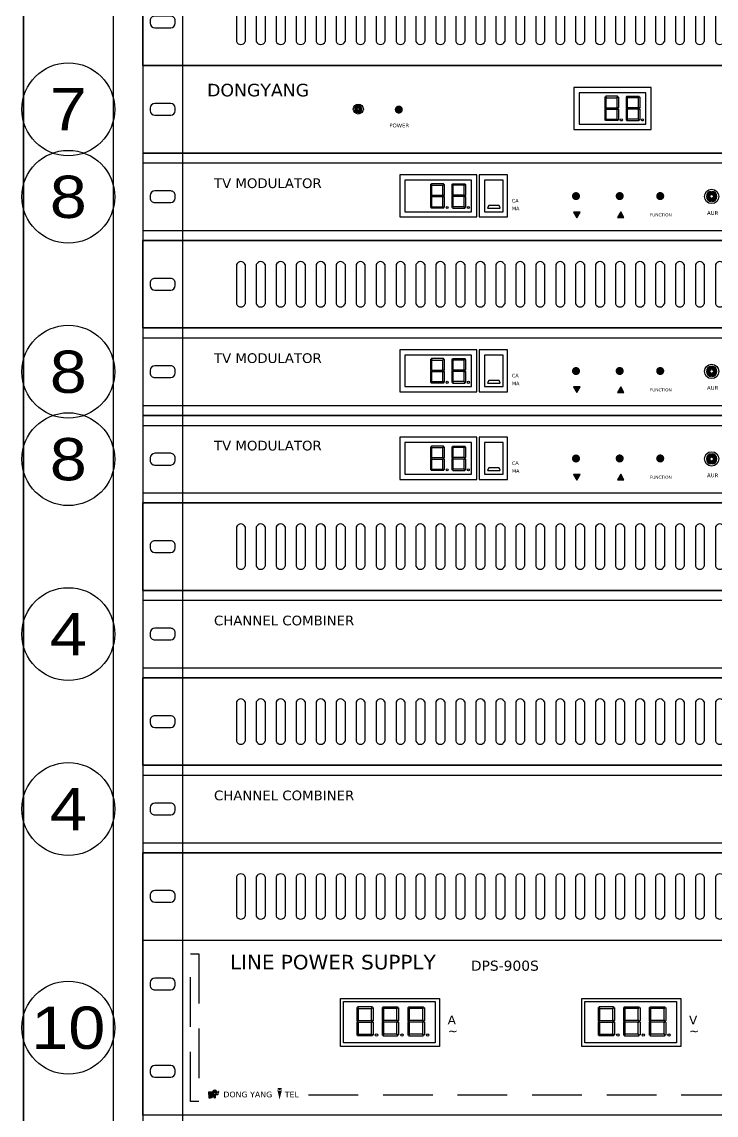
# Model space of a CAD drawing. Header units: millimetres. Extents: x 210163 to 420413, y -109 to 148391.
# Drawn here: x 278747 to 295509, y 45927 to 72327 of the extents above; entities that cross this region are included whole.
import ezdxf
from ezdxf.enums import TextEntityAlignment as Align

# ---------------------------------------------------------------- set-up
doc = ezdxf.new("R2010")
doc.units = ezdxf.units.MM
doc.header["$LTSCALE"] = 50
doc.header["$MEASUREMENT"] = 0
doc.linetypes.add('DASHED', pattern=[0.75, 0.5, -0.25])
doc.layers.get('0').update_dxf_attribs({"linetype": 'CONTINUOUS'})
for name, color, linetype in [('ARCHI', 7, 'CONTINUOUS'), ('LINE2', 7, 'DASHED'), ('TEXT', 7, 'CONTINUOUS')]:
    doc.layers.add(name, color=color, linetype=linetype)
doc.styles.add('GND', font='verdana_0.ttf')
doc.styles.add('UL', font='', dxfattribs={"height": 300})
doc.styles.get('UL').set_extended_font_data('HY울릉도L')

# ---------------------------------------------------------------- blocks, each defined once
blk = doc.blocks.new('Rack-2000')
at = {"lineweight": -3}
for p, q in [((1272.00821924219, 64.78612457246435), (1272.00821924219, 1964.217737282532)), ((1317.008219242191, 1908.786124572464), (1317.008219242191, 104.7861245724643)), ((1332.00821924219, 1908.786124572464), (1332.008219242191, 104.7861245724643)), ((1352.008219242191, 1908.786124572464), (1352.008219242191, 104.7861245724643))]:
    blk.add_line(p, q, dxfattribs=at)
blk = doc.blocks.new('Rack2-2000')
at = {"lineweight": -3}
blk.add_line((1272.00821924219, 1964.217737282532), (1272.00821924219, 64.78612457246446), dxfattribs=at)
blk = doc.blocks.new('CHANNEL COMBINER')
at = {"lineweight": -3}
for p, q in [((2126120.613170241, 1968795.700386137), (2126600.613170241, 1968795.700386137)), ((2126120.613170241, 1968761.700386138), (2126600.613170241, 1968761.700386138))]:
    blk.add_line(p, q, dxfattribs=at)
at = {"color": 4, "lineweight": -3}
blk.add_lwpolyline([(2126600.613170241, 1968800.700386137), (2126120.613170241, 1968800.700386137), (2126120.613170241, 1968756.700386137), (2126600.613170241, 1968756.700386137)], close=True, dxfattribs=at)
at = {"lineweight": -3}
blk.add_lwpolyline([(2126124.319470989, 1968779.33687529), (2126124.319470989, 1968778.063896985, 0.4142135623730952), (2126126.62437829, 1968775.758989684), (2126134.601962193, 1968775.758989684, 0.4142135623730951), (2126136.906869494, 1968778.063896985), (2126136.906869494, 1968779.33687529, 0.414213562373096), (2126134.601962193, 1968781.641782591), (2126126.62437829, 1968781.641782591, 0.4142135623730951)], format="xyb", close=True, dxfattribs=at)
at = {"color": 4, "lineweight": -3, "style": 'GND'}
blk.add_text('CHANNEL COMBINER', height=4.8775583980605, dxfattribs=at).set_placement((2126156.396987054, 1968783.09733333))
blk = doc.blocks.new('Blank(1)')
at = {"lineweight": -3}
for p, q in [((10150.16522672041, 3783.986509700993), (10150.16522672041, 3827.986509700993)), ((10630.16522672041, 3827.986509700993), (10150.16522672041, 3827.986509700993)), ((10197.18618733999, 3815.866262257625), (10197.18618733999, 3796.106757144364)), ((10150.16522672041, 3783.986509700993), (10630.16522672041, 3783.986509700993))]:
    blk.add_line(p, q, dxfattribs=at)
at = {"color": 0, "lineweight": -3}
for p, q in [((10201.65081270763, 3815.866262257002), (10201.65081270763, 3796.106757144988)), ((10207.22548874485, 3815.866262257002), (10207.22548874485, 3796.106757144988)), ((10207.22548874485, 3815.866262257002), (10207.22548874485, 3796.106757144988)), ((10211.69011411274, 3815.866262257002), (10211.69011411274, 3796.106757144988)), ((10211.69011411274, 3815.866262257002), (10211.69011411274, 3796.106757144988)), ((10217.26479014996, 3815.866262257002), (10217.26479014996, 3796.106757144988)), ((10217.26479014996, 3815.866262257002), (10217.26479014996, 3796.106757144988)), ((10221.72941551785, 3815.866262257002), (10221.72941551785, 3796.106757144988)), ((10221.72941551785, 3815.866262257002), (10221.72941551785, 3796.106757144988)), ((10227.30409155507, 3815.866262257002), (10227.30409155507, 3796.106757144988)), ((10227.30409155507, 3815.866262257002), (10227.30409155507, 3796.106757144988)), ((10231.76871692295, 3815.866262257002), (10231.76871692295, 3796.106757144988)), ((10231.76871692295, 3815.866262257002), (10231.76871692295, 3796.106757144988)), ((10237.34339296005, 3815.866262257002), (10237.34339296005, 3796.106757144988)), ((10237.34339296005, 3815.866262257002), (10237.34339296005, 3796.106757144988)), ((10241.80801832794, 3815.866262257002), (10241.80801832794, 3796.106757144988)), ((10241.80801832794, 3815.866262257002), (10241.80801832794, 3796.106757144988)), ((10247.38269436515, 3815.866262257002), (10247.38269436515, 3796.106757144988)), ((10247.38269436515, 3815.866262257002), (10247.38269436515, 3796.106757144988)), ((10251.84731973304, 3815.866262257002), (10251.84731973304, 3796.106757144988)), ((10251.84731973304, 3815.866262257002), (10251.84731973304, 3796.106757144988)), ((10257.42199577026, 3815.866262257002), (10257.42199577026, 3796.106757144988)), ((10257.42199577026, 3815.866262257002), (10257.42199577026, 3796.106757144988)), ((10261.88662113815, 3815.866262257002), (10261.88662113815, 3796.106757144988)), ((10261.88662113815, 3815.866262257002), (10261.88662113815, 3796.106757144988)), ((10267.46129717537, 3815.866262257002), (10267.46129717537, 3796.106757144988)), ((10267.46129717537, 3815.866262257002), (10267.46129717537, 3796.106757144988)), ((10271.92592254313, 3815.866262257002), (10271.92592254313, 3796.106757144988)), ((10271.92592254313, 3815.866262257002), (10271.92592254313, 3796.106757144988)), ((10277.50059858035, 3815.866262257002), (10277.50059858035, 3796.106757144988)), ((10277.50059858035, 3815.866262257002), (10277.50059858035, 3796.106757144988)), ((10281.96522394824, 3815.866262257002), (10281.96522394824, 3796.106757144988)), ((10281.96522394824, 3815.866262257002), (10281.96522394824, 3796.106757144988)), ((10287.53989998546, 3815.866262257002), (10287.53989998546, 3796.106757144988)), ((10287.53989998546, 3815.866262257002), (10287.53989998546, 3796.106757144988)), ((10292.00452535335, 3815.866262257002), (10292.00452535335, 3796.106757144988)), ((10292.00452535335, 3815.866262257002), (10292.00452535335, 3796.106757144988)), ((10297.57920139057, 3815.866262257002), (10297.57920139057, 3796.106757144988)), ((10297.57920139057, 3815.866262257002), (10297.57920139057, 3796.106757144988)), ((10302.04382675858, 3815.866262257002), (10302.04382675858, 3796.106757144988)), ((10302.04382675858, 3815.866262257002), (10302.04382675858, 3796.106757144988)), ((10307.6185027958, 3815.866262257002), (10307.6185027958, 3796.106757144988)), ((10307.6185027958, 3815.866262257002), (10307.6185027958, 3796.106757144988)), ((10312.08312816356, 3815.866262257002), (10312.08312816356, 3796.106757144988)), ((10312.08312816356, 3815.866262257002), (10312.08312816356, 3796.106757144988)), ((10317.65780420078, 3815.866262257002), (10317.65780420078, 3796.106757144988)), ((10317.65780420078, 3815.866262257002), (10317.65780420078, 3796.106757144988)), ((10322.12242956867, 3815.866262257002), (10322.12242956867, 3796.106757144988)), ((10322.12242956867, 3815.866262257002), (10322.12242956867, 3796.106757144988)), ((10327.69710560589, 3815.866262257002), (10327.69710560589, 3796.106757144988)), ((10327.69710560589, 3815.866262257002), (10327.69710560589, 3796.106757144988)), ((10332.16173097378, 3815.866262257002), (10332.16173097378, 3796.106757144988)), ((10332.16173097378, 3815.866262257002), (10332.16173097378, 3796.106757144988)), ((10337.73640701099, 3815.866262257002), (10337.73640701099, 3796.106757144988)), ((10337.73640701099, 3815.866262257002), (10337.73640701099, 3796.106757144988)), ((10342.20103237888, 3815.866262257002), (10342.20103237888, 3796.106757144988)), ((10342.20103237888, 3815.866262257002), (10342.20103237888, 3796.106757144988)), ((10347.7757084161, 3815.866262257002), (10347.7757084161, 3796.106757144988)), ((10347.7757084161, 3815.866262257002), (10347.7757084161, 3796.106757144988)), ((10352.24033378387, 3815.866262257002), (10352.24033378387, 3796.106757144988)), ((10352.24033378387, 3815.866262257002), (10352.24033378387, 3796.106757144988)), ((10357.81500982108, 3815.866262257002), (10357.81500982108, 3796.106757144988)), ((10357.81500982108, 3815.866262257002), (10357.81500982108, 3796.106757144988)), ((10362.27963518897, 3815.866262257002), (10362.27963518897, 3796.106757144988)), ((10362.27963518897, 3815.866262257002), (10362.27963518897, 3796.106757144988)), ((10367.85431122619, 3815.866262257002), (10367.85431122619, 3796.106757144988)), ((10367.85431122619, 3815.866262257002), (10367.85431122619, 3796.106757144988)), ((10372.31893659408, 3815.866262257002), (10372.31893659408, 3796.106757144988)), ((10372.31893659408, 3815.866262257002), (10372.31893659408, 3796.106757144988)), ((10377.8936126313, 3815.866262257002), (10377.8936126313, 3796.106757144988)), ((10377.8936126313, 3815.866262257002), (10377.8936126313, 3796.106757144988)), ((10382.35823799919, 3815.866262257002), (10382.35823799919, 3796.106757144988)), ((10382.35823799919, 3815.866262257002), (10382.35823799919, 3796.106757144988)), ((10387.93291403641, 3815.866262257002), (10387.93291403641, 3796.106757144988)), ((10387.93291403641, 3815.866262257002), (10387.93291403641, 3796.106757144988)), ((10392.39753940417, 3815.866262257002), (10392.39753940417, 3796.106757144988)), ((10392.39753940417, 3815.866262257002), (10392.39753940417, 3796.106757144988)), ((10397.97221544139, 3815.866262257002), (10397.97221544139, 3796.106757144988)), ((10397.97221544139, 3815.866262257002), (10397.97221544139, 3796.106757144988)), ((10402.43684080928, 3815.866262257002), (10402.43684080928, 3796.106757144988)), ((10402.43684080928, 3815.866262257002), (10402.43684080928, 3796.106757144988)), ((10408.01151684649, 3815.866262257002), (10408.01151684649, 3796.106757144988)), ((10408.01151684649, 3815.866262257002), (10408.01151684649, 3796.106757144988)), ((10412.47614221438, 3815.866262257002), (10412.47614221438, 3796.106757144988)), ((10412.47614221438, 3815.866262257002), (10412.47614221438, 3796.106757144988)), ((10418.0508182516, 3815.866262257002), (10418.0508182516, 3796.106757144988)), ((10418.0508182516, 3815.866262257002), (10418.0508182516, 3796.106757144988)), ((10422.51544361949, 3815.866262257002), (10422.51544361949, 3796.106757144988)), ((10422.51544361949, 3815.866262257002), (10422.51544361949, 3796.106757144988)), ((10428.09011965671, 3815.866262257002), (10428.09011965671, 3796.106757144988)), ((10428.09011965671, 3815.866262257002), (10428.09011965671, 3796.106757144988)), ((10432.5547450246, 3815.866262257002), (10432.5547450246, 3796.106757144988)), ((10432.5547450246, 3815.866262257002), (10432.5547450246, 3796.106757144988)), ((10438.12942106182, 3815.866262257002), (10438.12942106182, 3796.106757144988)), ((10438.12942106182, 3815.866262257002), (10438.12942106182, 3796.106757144988))]:
    blk.add_line(p, q, dxfattribs=at)
at = {"lineweight": -3}
blk.add_lwpolyline([(10153.87152746772, 3806.622998853604), (10153.87152746772, 3805.350020548385, 0.4142135623730952), (10156.17643476879, 3803.045113247435), (10164.15401867228, 3803.045113247435, 0.4142135623730951), (10166.45892597311, 3805.350020548385), (10166.45892597311, 3806.622998853604, 0.414213562373096), (10164.15401867228, 3808.927906154553), (10156.17643476879, 3808.927906154553, 0.4142135623730951)], format="xyb", close=True, dxfattribs=at)
at = {"color": 0, "lineweight": -3}
for centre, start, end in [((10199.41850002363, 3814.98573747581), 21.52651193566103, 158.473488064339), ((10209.45780142873, 3814.98573747581), 21.52651193566103, 158.473488064339), ((10209.45780142873, 3814.98573747581), 21.52651193566103, 158.473488064339), ((10219.49710283384, 3814.98573747581), 21.52651193566103, 158.473488064339), ((10219.49710283384, 3814.98573747581), 21.52651193566103, 158.473488064339), ((10229.53640423895, 3814.98573747581), 21.52651193566103, 158.473488064339), ((10229.53640423895, 3814.98573747581), 21.52651193566103, 158.473488064339), ((10239.57570564406, 3814.98573747581), 21.52651193566103, 158.473488064339), ((10239.57570564406, 3814.98573747581), 21.52651193566103, 158.473488064339), ((10249.61500704916, 3814.98573747581), 21.52651193566103, 158.473488064339), ((10249.61500704916, 3814.98573747581), 21.52651193566103, 158.473488064339), ((10259.65430845427, 3814.98573747581), 21.52651193566103, 158.473488064339), ((10259.65430845427, 3814.98573747581), 21.52651193566103, 158.473488064339), ((10269.69360985938, 3814.98573747581), 21.52651193566103, 158.473488064339), ((10269.69360985938, 3814.98573747581), 21.52651193566103, 158.473488064339), ((10279.73291126436, 3814.98573747581), 21.52651193566103, 158.473488064339), ((10279.73291126436, 3814.98573747581), 21.52651193566103, 158.473488064339), ((10289.77221266947, 3814.98573747581), 21.52651193566103, 158.473488064339), ((10289.77221266947, 3814.98573747581), 21.52651193566103, 158.473488064339), ((10299.81151407457, 3814.98573747581), 21.52651193566103, 158.473488064339), ((10299.81151407457, 3814.98573747581), 21.52651193566103, 158.473488064339), ((10309.85081547968, 3814.98573747581), 21.52651193566103, 158.473488064339), ((10309.85081547968, 3814.98573747581), 21.52651193566103, 158.473488064339), ((10319.89011688466, 3814.98573747581), 21.52651193566103, 158.473488064339), ((10319.89011688466, 3814.98573747581), 21.52651193566103, 158.473488064339), ((10329.92941828977, 3814.98573747581), 21.52651193566103, 158.473488064339), ((10329.92941828977, 3814.98573747581), 21.52651193566103, 158.473488064339), ((10339.96871969488, 3814.98573747581), 21.52651193566103, 158.473488064339), ((10339.96871969488, 3814.98573747581), 21.52651193566103, 158.473488064339), ((10350.00802109986, 3814.98573747581), 21.52651193566103, 158.473488064339), ((10350.00802109986, 3814.98573747581), 21.52651193566103, 158.473488064339), ((10360.04732250497, 3814.98573747581), 21.52651193566103, 158.473488064339), ((10360.04732250497, 3814.98573747581), 21.52651193566103, 158.473488064339), ((10370.0866239102, 3814.98573747581), 21.52651193566103, 158.473488064339), ((10370.0866239102, 3814.98573747581), 21.52651193566103, 158.473488064339), ((10380.1259253153, 3814.98573747581), 21.52651193566103, 158.473488064339), ((10380.1259253153, 3814.98573747581), 21.52651193566103, 158.473488064339), ((10390.16522672041, 3814.98573747581), 21.52651193566103, 158.473488064339), ((10390.16522672041, 3814.98573747581), 21.52651193566103, 158.473488064339), ((10400.20452812539, 3814.98573747581), 21.52651193566103, 158.473488064339), ((10400.20452812539, 3814.98573747581), 21.52651193566103, 158.473488064339), ((10410.2438295305, 3814.98573747581), 21.52651193566103, 158.473488064339), ((10410.2438295305, 3814.98573747581), 21.52651193566103, 158.473488064339), ((10420.28313093561, 3814.98573747581), 21.52651193566103, 158.473488064339), ((10420.28313093561, 3814.98573747581), 21.52651193566103, 158.473488064339), ((10430.32243234059, 3814.98573747581), 21.52651193566103, 158.473488064339), ((10430.32243234059, 3814.98573747581), 21.52651193566103, 158.473488064339), ((10440.3617337457, 3814.98573747581), 21.52651193566103, 158.473488064339), ((10440.3617337457, 3814.98573747581), 21.52651193566103, 158.473488064339), ((10199.41850002363, 3796.98728192618), 201.526511935661, 338.4734880643389), ((10209.45780142873, 3796.98728192618), 201.526511935661, 338.4734880643389), ((10209.45780142873, 3796.98728192618), 201.526511935661, 338.4734880643389), ((10219.49710283384, 3796.98728192618), 201.526511935661, 338.4734880643389), ((10219.49710283384, 3796.98728192618), 201.526511935661, 338.4734880643389), ((10229.53640423895, 3796.98728192618), 201.526511935661, 338.4734880643389), ((10229.53640423895, 3796.98728192618), 201.526511935661, 338.4734880643389), ((10239.57570564406, 3796.98728192618), 201.526511935661, 338.4734880643389), ((10239.57570564406, 3796.98728192618), 201.526511935661, 338.4734880643389), ((10249.61500704916, 3796.98728192618), 201.526511935661, 338.4734880643389), ((10249.61500704916, 3796.98728192618), 201.526511935661, 338.4734880643389), ((10259.65430845427, 3796.98728192618), 201.526511935661, 338.4734880643389), ((10259.65430845427, 3796.98728192618), 201.526511935661, 338.4734880643389), ((10269.69360985938, 3796.98728192618), 201.526511935661, 338.4734880643389), ((10269.69360985938, 3796.98728192618), 201.526511935661, 338.4734880643389), ((10279.73291126436, 3796.98728192618), 201.526511935661, 338.4734880643389), ((10279.73291126436, 3796.98728192618), 201.526511935661, 338.4734880643389), ((10289.77221266947, 3796.98728192618), 201.526511935661, 338.4734880643389), ((10289.77221266947, 3796.98728192618), 201.526511935661, 338.4734880643389), ((10299.81151407457, 3796.98728192618), 201.526511935661, 338.4734880643389), ((10299.81151407457, 3796.98728192618), 201.526511935661, 338.4734880643389), ((10309.85081547968, 3796.98728192618), 201.526511935661, 338.4734880643389), ((10309.85081547968, 3796.98728192618), 201.526511935661, 338.4734880643389), ((10319.89011688466, 3796.98728192618), 201.526511935661, 338.4734880643389), ((10319.89011688466, 3796.98728192618), 201.526511935661, 338.4734880643389), ((10329.92941828977, 3796.98728192618), 201.526511935661, 338.4734880643389), ((10329.92941828977, 3796.98728192618), 201.526511935661, 338.4734880643389), ((10339.96871969488, 3796.98728192618), 201.526511935661, 338.4734880643389), ((10339.96871969488, 3796.98728192618), 201.526511935661, 338.4734880643389), ((10350.00802109986, 3796.98728192618), 201.526511935661, 338.4734880643389), ((10350.00802109986, 3796.98728192618), 201.526511935661, 338.4734880643389), ((10360.04732250497, 3796.98728192618), 201.526511935661, 338.4734880643389), ((10360.04732250497, 3796.98728192618), 201.526511935661, 338.4734880643389), ((10370.0866239102, 3796.98728192618), 201.526511935661, 338.4734880643389), ((10370.0866239102, 3796.98728192618), 201.526511935661, 338.4734880643389), ((10380.1259253153, 3796.98728192618), 201.526511935661, 338.4734880643389), ((10380.1259253153, 3796.98728192618), 201.526511935661, 338.4734880643389), ((10390.16522672041, 3796.98728192618), 201.526511935661, 338.4734880643389), ((10390.16522672041, 3796.98728192618), 201.526511935661, 338.4734880643389), ((10400.20452812539, 3796.98728192618), 201.526511935661, 338.4734880643389), ((10400.20452812539, 3796.98728192618), 201.526511935661, 338.4734880643389), ((10410.2438295305, 3796.98728192618), 201.526511935661, 338.4734880643389), ((10410.2438295305, 3796.98728192618), 201.526511935661, 338.4734880643389), ((10420.28313093561, 3796.98728192618), 201.526511935661, 338.4734880643389), ((10420.28313093561, 3796.98728192618), 201.526511935661, 338.4734880643389), ((10430.32243234059, 3796.98728192618), 201.526511935661, 338.4734880643389), ((10430.32243234059, 3796.98728192618), 201.526511935661, 338.4734880643389), ((10440.3617337457, 3796.98728192618), 201.526511935661, 338.4734880643389), ((10440.3617337457, 3796.98728192618), 201.526511935661, 338.4734880643389)]:
    blk.add_arc(centre, 2.39969660771025, start, end, dxfattribs=at)
blk = doc.blocks.new('DIGITAL TUNER')
at = {"lineweight": -3}
h = blk.add_hatch(color=256, dxfattribs=at)
edge = h.paths.add_edge_path()
edge.add_line((2125588.59201855, 1962138.968607879), (2125588.59201855, 1962137.798371103))
edge.add_ellipse((2125588.455446915, 1962137.164194719), major_axis=(0.4587109644177201, 0.4587109644177201), ratio=0.9999999994033106, start_angle=237.1531974833003, end_angle=392.8468025508875, ccw=False)
edge.add_line((2125588.59201855, 1962136.530018335), (2125588.59201855, 1962135.35978156))
edge.add_ellipse((2125588.455446915, 1962137.164194719), major_axis=(-1.279562163965803, 1.279562163965803), ratio=0.9999999994033116, start_angle=139.3283254148197, end_angle=310.6716745509925)
edge = h.paths.add_edge_path()
edge.add_ellipse((2125588.455446915, 1962137.164194719), major_axis=(1.279562163965803, 1.279562163965803), ratio=0.9999999994033112, start_angle=49.3283254490075, end_angle=220.6716745851802)
edge.add_line((2125588.318875279, 1962135.35978156), (2125588.318875279, 1962136.530018335))
edge.add_ellipse((2125588.455446915, 1962137.164194719), major_axis=(-0.4587109645276205, 0.4587109645276205), ratio=0.9999999994033106, start_angle=-32.84680255088739, end_angle=122.8468025166998, ccw=False)
edge.add_line((2125588.318875279, 1962137.798371103), (2125588.318875279, 1962138.968607879))
h = blk.add_hatch(color=7, dxfattribs=at)
edge = h.paths.add_edge_path()
edge.add_ellipse((2125608.81996545, 1962136.872566878), major_axis=(-1.446761513822915, 1.446761513822915), ratio=0.9999999997833499, start_angle=45.00000000620656, end_angle=225.0000000062066)
edge.add_arc((2125608.81996545, 1962136.872566878), 2.046029754307667, 359.9999999988189, 539.9999999988191)
at = {"color": 1, "lineweight": -3}
for p, q in [((2125712.781631714, 1962137.444661801), (2125713.134233032, 1962137.797263119)), ((2125712.781631714, 1962137.444661801), (2125713.134233032, 1962137.092060483)), ((2125713.131752406, 1962137.092060483), (2125718.657241049, 1962137.092060483)), ((2125719.007361741, 1962137.444661801), (2125718.654760422, 1962137.797263119)), ((2125719.007361741, 1962137.444661801), (2125718.654760422, 1962137.092060483)), ((2125723.486619964, 1962137.444661801), (2125723.839221282, 1962137.797263119)), ((2125723.486619964, 1962137.444661801), (2125723.839221282, 1962137.092060483)), ((2125729.3622293, 1962137.092060483), (2125723.836740656, 1962137.092060483)), ((2125729.712349991, 1962137.444661801), (2125729.359748672, 1962137.797263119)), ((2125729.712349991, 1962137.444661801), (2125729.359748672, 1962137.092060483))]:
    blk.add_line(p, q, dxfattribs=at)
at = {"color": 54, "lineweight": -3}
blk.add_lwpolyline([(2125960.081111037, 1962159.013363048), (2125480.081111037, 1962159.013363048), (2125480.081111037, 1962115.013363048), (2125960.081111037, 1962115.013363048)], close=True, dxfattribs=at)
at = {"lineweight": -3}
blk.add_lwpolyline([(2125727.740607368, 1962148.022701358), (2125696.908110609, 1962148.022701358), (2125696.908110609, 1962126.866622244), (2125735.703644913, 1962126.866622244), (2125735.703644913, 1962148.022701358), (2125727.740607368, 1962148.022701358)], dxfattribs=at)
blk.add_lwpolyline([(2125699.552620498, 1962129.511132133), (2125733.059135023, 1962129.511132133), (2125733.059135023, 1962145.378191469), (2125699.552620498, 1962145.378191469)], close=True, dxfattribs=at)
at = {"color": 1, "lineweight": -3}
for points in [[(2125712.426549769, 1962137.799743746), (2125712.656968322, 1962137.569325193), (2125713.131752406, 1962138.044109277), (2125713.131752406, 1962142.749045523), (2125712.594636626, 1962143.286161303), (2125712.426549769, 1962143.118074445)], [(2125712.719300018, 1962143.410824695), (2125713.256415798, 1962142.873708915), (2125718.532577657, 1962142.873708915), (2125719.069693437, 1962143.410824695), (2125718.90160658, 1962143.578911552), (2125712.887386876, 1962143.578911552)], [(2125719.362443686, 1962143.118074445), (2125719.362443686, 1962137.799743746), (2125719.132025133, 1962137.569325193), (2125718.657241049, 1962138.044109277), (2125718.657241049, 1962142.749045523), (2125719.194356828, 1962143.286161303)], [(2125723.131538019, 1962143.118074445), (2125723.131538019, 1962137.799743746), (2125723.361956572, 1962137.569325193), (2125723.836740656, 1962138.044109277), (2125723.836740656, 1962142.749045523), (2125723.299624876, 1962143.286161303)], [(2125729.774681687, 1962143.410824695), (2125729.237565908, 1962142.873708915), (2125723.961404047, 1962142.873708915), (2125723.424288268, 1962143.410824695), (2125723.592375125, 1962143.578911552), (2125729.60659483, 1962143.578911552)], [(2125730.067431936, 1962137.799743746), (2125729.837013382, 1962137.569325193), (2125729.3622293, 1962138.044109277), (2125729.3622293, 1962142.749045523), (2125729.899345079, 1962143.286161303), (2125730.067431936, 1962143.118074445)], [(2125712.594636626, 1962131.603162299), (2125713.131752406, 1962132.140278079), (2125713.131752406, 1962136.845214326), (2125712.656968322, 1962137.31999841), (2125712.426549769, 1962137.089579856), (2125712.426549769, 1962131.771249157)], [(2125719.194356828, 1962131.603162299), (2125718.657241049, 1962132.140278079), (2125718.657241049, 1962136.845214326), (2125719.132025133, 1962137.31999841), (2125719.362443686, 1962137.089579856), (2125719.362443686, 1962131.771249157)], [(2125723.299624876, 1962131.603162299), (2125723.836740656, 1962132.140278079), (2125723.836740656, 1962136.845214326), (2125723.361956572, 1962137.31999841), (2125723.131538019, 1962137.089579856), (2125723.131538019, 1962131.771249157)], [(2125729.899345079, 1962131.603162299), (2125729.3622293, 1962132.140278079), (2125729.3622293, 1962136.845214326), (2125729.837013382, 1962137.31999841), (2125730.067431936, 1962137.089579856), (2125730.067431936, 1962131.771249157)], [(2125713.256415798, 1962132.015614687), (2125718.532577657, 1962132.015614687), (2125719.069693437, 1962131.478498908), (2125718.90160658, 1962131.31041205), (2125712.887386876, 1962131.31041205), (2125712.719300018, 1962131.478498908)], [(2125729.237565908, 1962132.015614687), (2125723.961404047, 1962132.015614687), (2125723.424288268, 1962131.478498908), (2125723.592375125, 1962131.31041205), (2125729.60659483, 1962131.31041205), (2125729.774681687, 1962131.478498908)]]:
    blk.add_lwpolyline(points, close=True, dxfattribs=at)
at = {"lineweight": -3}
for points in [[(2125483.787411784, 1962137.649852201), (2125483.787411784, 1962136.376873895, 0.4142135623730952), (2125486.092319085, 1962134.071966594), (2125494.069902989, 1962134.071966594, 0.4142135623730951), (2125496.37481029, 1962136.376873895), (2125496.37481029, 1962137.649852201, 0.414213562373096), (2125494.069902989, 1962139.954759502), (2125486.092319085, 1962139.954759502, 0.4142135623730951)], [(2125588.318875279, 1962138.968607879, 0.9271726499455296), (2125588.318875279, 1962135.35978156), (2125588.318875279, 1962136.530018335, -0.8075728530872467), (2125588.318875279, 1962137.798371103)], [(2125588.59201855, 1962137.798371103, -0.8075728530872476), (2125588.59201855, 1962136.530018335), (2125588.59201855, 1962135.35978156, 0.9271726499455304), (2125588.59201855, 1962138.968607879)]]:
    blk.add_lwpolyline(points, format="xyb", close=True, dxfattribs=at)
at = {"color": 1, "lineweight": -3}
for points in [[(2125713.131752406, 1962137.797263119), (2125718.657241049, 1962137.797263119)], [(2125729.3622293, 1962137.797263119), (2125723.836740656, 1962137.797263119)]]:
    blk.add_lwpolyline(points, dxfattribs=at)
at = {"lineweight": -3}
blk.add_circle((2125588.455446915, 1962137.164194719), 2.526575250092681, dxfattribs=at)
at = {"color": 1, "lineweight": -3}
for centre in [(2125720.743078892, 1962131.665967936), (2125731.448067143, 1962131.665967936)]:
    blk.add_circle(centre, 0.5111750367367005, dxfattribs=at)
at = {"color": 54, "lineweight": -3, "style": 'GND'}
blk.add_text('DONGYANG', height=6.340825917478651, dxfattribs=at).set_placement((2125512.404254907, 1962143.514034196))
at = {"color": 0, "lineweight": -3, "style": 'GND'}
blk.add_text('POWER', height=1.951023359084501, dxfattribs=at).set_placement((2125604.063248198, 1962127.922892619))
blk = doc.blocks.new('TV MODULATOR')
at = {"lineweight": -3}
h = blk.add_hatch(color=9, dxfattribs=at)
edge = h.paths.add_edge_path()
edge.add_arc((2132014.564101865, 1970146.642268253), 2.043985768396387, 180.0000000005215, 360.0000000005215)
edge.add_ellipse((2132014.564101865, 1970146.642268253), major_axis=(-1.445316197666633, 1.445316197666633), ratio=0.9999999998427833, start_angle=225.0000000045039, end_angle=405.0000000045039)
h = blk.add_hatch(color=9, dxfattribs=at)
edge = h.paths.add_edge_path()
edge.add_arc((2132036.545465313, 1970146.642268253), 2.043985768449153, 179.9999999996702, 359.9999999996702)
edge.add_ellipse((2132036.545465313, 1970146.642268253), major_axis=(-1.445316197645962, 1.445316197645962), ratio=0.9999999998130666, start_angle=225.0000000053552, end_angle=405.0000000053552)
h = blk.add_hatch(color=9, dxfattribs=at)
edge = h.paths.add_edge_path()
edge.add_ellipse((2132056.925743528, 1970146.642268253), major_axis=(-1.44531619762529, 1.44531619762529), ratio=0.9999999997833499, start_angle=45.00000000620656, end_angle=225.0000000062066)
edge.add_arc((2132056.925743528, 1970146.642268253), 2.043985768539129, 359.9999999988189, 539.9999999988191)
h = blk.add_hatch(color=256, dxfattribs=at)
edge = h.paths.add_edge_path()
edge.add_line((2132082.97102273, 1970149.016868571), (2132082.97102273, 1970147.34510175))
edge.add_ellipse((2132082.775920395, 1970146.439135487), major_axis=(0.6553013777396002, 0.6553013777396002), ratio=0.9999999994033109, start_angle=237.1531974833002, end_angle=392.8468025508875, ccw=False)
edge.add_line((2132082.97102273, 1970145.533169224), (2132082.97102273, 1970143.861402402))
edge.add_ellipse((2132082.775920395, 1970146.439135487), major_axis=(-1.827945948522575, 1.827945948522575), ratio=0.9999999994033116, start_angle=139.3283254148197, end_angle=310.6716745509925)
edge = h.paths.add_edge_path()
edge.add_ellipse((2132082.775920395, 1970146.439135487), major_axis=(1.827945948522576, 1.827945948522576), ratio=0.9999999994033112, start_angle=49.3283254490075, end_angle=220.6716745851802)
edge.add_line((2132082.580818059, 1970143.861402402), (2132082.580818059, 1970145.533169224))
edge.add_ellipse((2132082.775920395, 1970146.439135487), major_axis=(-0.6553013778966009, 0.6553013778966009), ratio=0.9999999994033107, start_angle=-32.84680255088739, end_angle=122.8468025166998, ccw=False)
edge.add_line((2132082.580818059, 1970147.34510175), (2132082.580818059, 1970149.016868571))
for p, q in [((2131796.697148216, 1970163.288303815), (2132276.697148216, 1970163.288303815)), ((2131796.697148216, 1970129.288303815), (2132276.697148216, 1970129.288303815))]:
    blk.add_line(p, q, dxfattribs=at)
at = {"color": 1, "lineweight": -3}
for p, q in [((2131941.749569436, 1970146.719602569), (2131942.102170754, 1970147.072203887)), ((2131941.749569436, 1970146.719602569), (2131942.102170754, 1970146.36700125)), ((2131942.099690129, 1970146.36700125), (2131947.625178772, 1970146.36700125)), ((2131947.975299463, 1970146.719602569), (2131947.622698145, 1970147.072203887)), ((2131947.975299463, 1970146.719602569), (2131947.622698145, 1970146.36700125)), ((2131952.454557686, 1970146.719602569), (2131952.807159005, 1970147.072203887)), ((2131952.454557686, 1970146.719602569), (2131952.807159005, 1970146.36700125)), ((2131958.330167022, 1970146.36700125), (2131952.804678378, 1970146.36700125)), ((2131958.680287714, 1970146.719602569), (2131958.327686394, 1970147.072203887)), ((2131958.680287714, 1970146.719602569), (2131958.327686394, 1970146.36700125))]:
    blk.add_line(p, q, dxfattribs=at)
at = {"color": 4, "lineweight": -3}
for points in [[(2132276.697148216, 1970168.288303815), (2131796.697148216, 1970168.288303815), (2131796.697148216, 1970124.288303815), (2132276.697148216, 1970124.288303815)], [(2132015.008374078, 1970135.764876793), (2132016.661204035, 1970138.627662255), (2132013.35554412, 1970138.627662255)], [(2132037.036604648, 1970138.721938873), (2132035.383774691, 1970135.85915341), (2132038.689434605, 1970135.85915341)]]:
    blk.add_lwpolyline(points, close=True, dxfattribs=at)
at = {"lineweight": -3}
for points in [[(2131956.70854509, 1970157.297642126), (2131925.876048331, 1970157.297642126), (2131925.876048331, 1970136.141563012), (2131964.671582635, 1970136.141563011), (2131964.671582635, 1970157.297642126), (2131956.70854509, 1970157.297642126)], [(2131980.097793134, 1970157.297642126), (2131965.900925127, 1970157.297642126), (2131965.900925127, 1970136.141563012), (2131980.097793134, 1970136.141563012), (2131980.097793134, 1970157.297642126), (2131980.097793134, 1970157.297642126)]]:
    blk.add_lwpolyline(points, dxfattribs=at)
for points in [[(2131928.52055822, 1970138.786072901), (2131962.027072745, 1970138.786072901), (2131962.027072745, 1970154.653132237), (2131928.52055822, 1970154.653132237)], [(2131968.545435017, 1970138.786072901), (2131977.868239096, 1970138.786072901), (2131977.868239096, 1970154.653132237), (2131968.545435017, 1970154.653132237)]]:
    blk.add_lwpolyline(points, close=True, dxfattribs=at)
at = {"color": 1, "lineweight": -3}
for points in [[(2131941.394487491, 1970147.074684514), (2131941.624906044, 1970146.844265961), (2131942.099690129, 1970147.319050045), (2131942.099690129, 1970152.023986291), (2131941.562574349, 1970152.561102071), (2131941.394487491, 1970152.393015213)], [(2131941.68723774, 1970152.685765462), (2131942.22435352, 1970152.148649682), (2131947.50051538, 1970152.148649682), (2131948.037631159, 1970152.685765462), (2131947.869544302, 1970152.85385232), (2131941.855324598, 1970152.85385232)], [(2131948.330381408, 1970152.393015213), (2131948.330381408, 1970147.074684514), (2131948.099962855, 1970146.844265961), (2131947.625178772, 1970147.319050045), (2131947.625178772, 1970152.023986291), (2131948.162294551, 1970152.561102071)], [(2131952.099475741, 1970152.393015213), (2131952.099475741, 1970147.074684514), (2131952.329894294, 1970146.844265961), (2131952.804678378, 1970147.319050045), (2131952.804678378, 1970152.023986291), (2131952.267562598, 1970152.561102071)], [(2131958.742619409, 1970152.685765462), (2131958.20550363, 1970152.148649682), (2131952.929341769, 1970152.148649682), (2131952.39222599, 1970152.685765462), (2131952.560312848, 1970152.85385232), (2131958.574532552, 1970152.85385232)], [(2131959.035369658, 1970147.074684514), (2131958.804951105, 1970146.844265961), (2131958.330167022, 1970147.319050045), (2131958.330167022, 1970152.023986291), (2131958.867282801, 1970152.561102071), (2131959.035369658, 1970152.393015213)], [(2131941.562574349, 1970140.878103067), (2131942.099690129, 1970141.415218847), (2131942.099690129, 1970146.120155094), (2131941.624906044, 1970146.594939177), (2131941.394487491, 1970146.364520624), (2131941.394487491, 1970141.046189924)], [(2131948.162294551, 1970140.878103067), (2131947.625178772, 1970141.415218847), (2131947.625178772, 1970146.120155094), (2131948.099962855, 1970146.594939177), (2131948.330381408, 1970146.364520624), (2131948.330381408, 1970141.046189924)], [(2131952.267562598, 1970140.878103067), (2131952.804678378, 1970141.415218847), (2131952.804678378, 1970146.120155094), (2131952.329894294, 1970146.594939177), (2131952.099475741, 1970146.364520624), (2131952.099475741, 1970141.046189924)], [(2131958.867282801, 1970140.878103067), (2131958.330167022, 1970141.415218847), (2131958.330167022, 1970146.120155094), (2131958.804951105, 1970146.594939177), (2131959.035369658, 1970146.364520624), (2131959.035369658, 1970141.046189924)], [(2131942.22435352, 1970141.290555455), (2131947.50051538, 1970141.290555455), (2131948.037631159, 1970140.753439675), (2131947.869544302, 1970140.585352818), (2131941.855324598, 1970140.585352818), (2131941.68723774, 1970140.753439675)], [(2131958.20550363, 1970141.290555455), (2131952.929341769, 1970141.290555455), (2131952.39222599, 1970140.753439675), (2131952.560312848, 1970140.585352818), (2131958.574532552, 1970140.585352818), (2131958.742619409, 1970140.753439675)], [(2131975.940572519, 1970141.924995869), (2131970.664410659, 1970141.924995869), (2131970.127294879, 1970140.753439675), (2131970.295381737, 1970140.585352818), (2131976.309601441, 1970140.585352818), (2131976.477688298, 1970140.753439675)]]:
    blk.add_lwpolyline(points, close=True, dxfattribs=at)
at = {"lineweight": -3}
for points in [[(2131800.403448964, 1970146.924792968), (2131800.403448964, 1970145.651814663, 0.4142135623730952), (2131802.708356265, 1970143.346907362), (2131810.685940168, 1970143.346907362, 0.4142135623730951), (2131812.990847469, 1970145.651814663), (2131812.990847469, 1970146.924792968, 0.414213562373096), (2131810.685940168, 1970149.229700269), (2131802.708356265, 1970149.229700269, 0.4142135623730951)], [(2132082.580818059, 1970149.016868571, 0.9271726499455296), (2132082.580818059, 1970143.861402402), (2132082.580818059, 1970145.533169224, -0.8075728530872467), (2132082.580818059, 1970147.34510175)], [(2132082.97102273, 1970147.34510175, -0.8075728530872476), (2132082.97102273, 1970145.533169224), (2132082.97102273, 1970143.861402402, 0.9271726499455304), (2132082.97102273, 1970149.016868571)]]:
    blk.add_lwpolyline(points, format="xyb", close=True, dxfattribs=at)
at = {"color": 1, "lineweight": -3}
for points in [[(2131942.099690129, 1970147.072203887), (2131947.625178772, 1970147.072203887)], [(2131958.330167022, 1970147.072203887), (2131952.804678378, 1970147.072203887)]]:
    blk.add_lwpolyline(points, dxfattribs=at)
at = {"lineweight": -3}
blk.add_circle((2132082.775920395, 1970146.439135487), 3.609393214418117, dxfattribs=at)
at = {"color": 1, "lineweight": -3}
for centre in [(2131949.711016615, 1970140.940908704), (2131960.416004865, 1970140.940908704)]:
    blk.add_circle(centre, 0.5111750367367005, dxfattribs=at)
at = {"color": 4, "lineweight": -3}
for points in [[(2132013.35554412, 1970138.627662255), (2132015.008374078, 1970135.764876793), (2132013.35554412, 1970138.627662255), (2132016.661204035, 1970138.627662255)], [(2132038.689434605, 1970135.85915341), (2132037.036604648, 1970138.721938873), (2132038.689434605, 1970135.85915341), (2132035.38377469, 1970135.85915341)]]:
    blk.add_solid(points, dxfattribs=at)
at = {"color": 4, "lineweight": -3, "style": 'GND'}
blk.add_text('TV MODULATOR', height=4.8775583980605, dxfattribs=at).set_placement((2131832.48096503, 1970150.685251007))
at = {"color": 6, "lineweight": -3, "style": 'GND'}
for s, height, p in [('CA', 1.805318751096725, (2131982.287905466, 1970143.427995601)), ('MA', 1.805318751096725, (2131982.287905466, 1970139.43218689)), ('AUR', 1.951023359084501, (2132080.466234922, 1970137.197833386))]:
    blk.add_text(s, height=height, dxfattribs=at).set_placement(p)
at = {"color": 0, "lineweight": -3, "style": 'GND'}
blk.add_text('FUNCTION', height=1.542630768895149, dxfattribs=at).set_placement((2132051.694723064, 1970136.418143309))
blk = doc.blocks.new('POWER SUPPLY')
at = {"layer": 'TEXT', "lineweight": -3}
h = blk.add_hatch(color=1, dxfattribs=at)
edge = h.paths.add_edge_path()
edge.add_ellipse((2132609.841877226, 1967366.985372557), major_axis=(1.190505007569453, 6.002057e-10), ratio=0.437659320999457, start_angle=192.1223905433061, end_angle=347.87760932469064, ccw=False)
edge.add_line((2132608.677918997, 1967366.875954738), (2132609.841877226, 1967362.078469844))
edge.add_line((2132609.841877226, 1967362.078469844), (2132611.005835454, 1967366.875954737))
edge = h.paths.add_edge_path()
edge.add_ellipse((2132609.841877226, 1967367.367193842), major_axis=(1.190505007281899, 1.702257e-10), ratio=0.4376593211051694, start_angle=-1.871890007806174e-08, end_angle=359.9999999812811)
h = blk.add_hatch(color=254, dxfattribs=at)
edge = h.paths.add_edge_path()
edge.add_line((2132575.088002483, 1967365.740461689), (2132574.069062646, 1967365.740461689))
edge.add_line((2132574.069062646, 1967365.740461689), (2132574.069062646, 1967364.598059386))
edge.add_line((2132574.069062646, 1967364.598059386), (2132575.170807752, 1967364.598059386))
edge.add_ellipse((2132575.170807752, 1967364.322306653), major_axis=(0.1949866271552945, 0.1949866271552945), ratio=0.9999999994620732, start_angle=225.0000000154106, end_angle=405.0000000154105, ccw=False)
edge.add_line((2132575.170807752, 1967364.04655392), (2132574.769091026, 1967364.04655392))
edge.add_line((2132574.769091026, 1967364.04655392), (2132574.769091026, 1967364.480997984))
edge.add_line((2132574.769091026, 1967364.480997984), (2132574.29041298, 1967364.480997984))
edge.add_line((2132574.29041298, 1967364.480997984), (2132574.29041298, 1967362.904151617))
edge.add_line((2132574.29041298, 1967362.904151617), (2132575.088002483, 1967362.904151617))
edge.add_ellipse((2132575.088002483, 1967364.322306653), major_axis=(1.002787042776102, 1.002787042776102), ratio=0.9999999998157723, start_angle=225.0000000052777, end_angle=405.0000000052777)
h = blk.add_hatch(color=254, dxfattribs=at)
edge = h.paths.add_edge_path()
edge.add_ellipse((2132577.181754099, 1967366.094139433), major_axis=(-0.5775400873797553, 0.5775400873797553), ratio=0.999999999853445, start_angle=225.0000000041985, end_angle=405.0000000041985)
edge.add_arc((2132577.181754099, 1967366.094139433), 0.8167650244436911, 180.0000000000374, 360.0000000000374)
at = {"color": 1, "lineweight": -3}
for p, q in [((2132649.080912241, 1967401.348426528), (2132649.501665003, 1967401.769179291)), ((2132649.080912241, 1967401.348426528), (2132649.501665003, 1967400.927673766)), ((2132649.498704917, 1967400.927673766), (2132656.092170365, 1967400.927673766)), ((2132656.509963041, 1967401.348426528), (2132656.089210279, 1967401.769179291)), ((2132656.509963041, 1967401.348426528), (2132656.089210279, 1967400.927673766)), ((2132661.854980692, 1967401.348426528), (2132662.275733454, 1967401.769179291)), ((2132661.854980692, 1967401.348426528), (2132662.275733454, 1967400.927673766)), ((2132668.866238816, 1967400.927673766), (2132662.272773368, 1967400.927673766)), ((2132669.284031492, 1967401.348426528), (2132668.86327873, 1967401.769179291)), ((2132669.284031492, 1967401.348426528), (2132668.86327873, 1967400.927673766)), ((2132674.783909045, 1967401.348426528), (2132675.204661808, 1967401.769179291)), ((2132674.783909045, 1967401.348426528), (2132675.204661808, 1967400.927673766)), ((2132681.79516717, 1967400.927673766), (2132675.201701721, 1967400.927673766)), ((2132682.212959845, 1967401.348426528), (2132681.792207083, 1967401.769179291)), ((2132682.212959845, 1967401.348426528), (2132681.792207083, 1967400.927673766)), ((2132770.48428818, 1967401.348426528), (2132770.905040942, 1967401.769179291)), ((2132770.48428818, 1967401.348426528), (2132770.905040942, 1967400.927673766)), ((2132770.902080856, 1967400.927673766), (2132777.495546304, 1967400.927673766)), ((2132777.91333898, 1967401.348426528), (2132777.492586218, 1967401.769179291)), ((2132777.91333898, 1967401.348426528), (2132777.492586218, 1967400.927673766)), ((2132783.258356631, 1967401.348426528), (2132783.679109393, 1967401.769179291)), ((2132783.258356631, 1967401.348426528), (2132783.679109393, 1967400.927673766)), ((2132790.269614755, 1967400.927673766), (2132783.676149307, 1967400.927673766)), ((2132790.687407431, 1967401.348426528), (2132790.266654668, 1967401.769179291)), ((2132790.687407431, 1967401.348426528), (2132790.266654668, 1967400.927673766)), ((2132796.187284984, 1967401.348426528), (2132796.608037747, 1967401.769179291)), ((2132796.187284984, 1967401.348426528), (2132796.608037747, 1967400.927673766)), ((2132803.198543109, 1967400.927673766), (2132796.60507766, 1967400.927673766)), ((2132803.616335784, 1967401.348426528), (2132803.195583022, 1967401.769179291)), ((2132803.616335784, 1967401.348426528), (2132803.195583022, 1967400.927673766))]:
    blk.add_line(p, q, dxfattribs=at)
at = {"lineweight": -3}
blk.add_lwpolyline([(2132541.054521736, 1967442.168380341), (2133021.054521736, 1967442.168380341), (2133021.054521736, 1967354.168380341), (2132541.054521736, 1967354.168380341)], close=True, dxfattribs=at)
for points in [[(2132544.760822483, 1967420.804869493), (2132544.760822483, 1967419.531891188, 0.4142135623730952), (2132547.065729784, 1967417.226983887), (2132555.043313688, 1967417.226983887, 0.4142135623730951), (2132557.348220989, 1967419.531891188), (2132557.348220989, 1967420.804869493, 0.414213562373096), (2132555.043313688, 1967423.109776794), (2132547.065729784, 1967423.109776794, 0.4142135623730951)], [(2132544.760822483, 1967376.804869493), (2132544.760822483, 1967375.531891187, 0.4142135623730952), (2132547.065729784, 1967373.226983887), (2132555.043313688, 1967373.226983887, 0.4142135623730951), (2132557.348220989, 1967375.531891187), (2132557.348220989, 1967376.804869493, 0.414213562373096), (2132555.043313688, 1967379.109776794), (2132547.065729784, 1967379.109776794, 0.4142135623730951)]]:
    blk.add_lwpolyline(points, format="xyb", close=True, dxfattribs=at)
at = {"color": 0, "lineweight": -3}
for points in [[(2132640.533105184, 1967412.783878282), (2132690.191924835, 1967412.783878282), (2132690.191924835, 1967388.704351306), (2132640.533105184, 1967388.704351306)], [(2132642.002335865, 1967411.315609124), (2132688.135079724, 1967411.315609124), (2132688.135079724, 1967390.466274295), (2132642.002335865, 1967390.466274295)], [(2132761.936481124, 1967412.783878282), (2132811.595300775, 1967412.783878282), (2132811.595300775, 1967388.704351306), (2132761.936481124, 1967388.704351306)], [(2132763.405711805, 1967411.315609124), (2132809.538455663, 1967411.315609124), (2132809.538455663, 1967390.466274295), (2132763.405711805, 1967390.466274295)]]:
    blk.add_lwpolyline(points, close=True, dxfattribs=at)
at = {"color": 1, "lineweight": -3}
for points in [[(2132648.657199392, 1967401.772139378), (2132648.932153675, 1967401.497185094), (2132649.498704917, 1967402.063736336), (2132649.498704917, 1967407.678051482), (2132648.857774392, 1967408.318982007), (2132648.657199392, 1967408.118407006)], [(2132649.006532957, 1967408.467740573), (2132649.647463482, 1967407.826810048), (2132655.943411799, 1967407.826810048), (2132656.584342324, 1967408.467740573), (2132656.383767323, 1967408.668315573), (2132649.207107959, 1967408.668315573)], [(2132656.93367589, 1967408.118407006), (2132656.93367589, 1967401.772139378), (2132656.658721607, 1967401.497185094), (2132656.092170365, 1967402.063736336), (2132656.092170365, 1967407.678051482), (2132656.73310089, 1967408.318982007)], [(2132661.431267842, 1967408.118407006), (2132661.431267842, 1967401.772139378), (2132661.706222125, 1967401.497185094), (2132662.272773368, 1967402.063736336), (2132662.272773368, 1967407.678051482), (2132661.631842843, 1967408.318982007)], [(2132669.358410775, 1967408.467740573), (2132668.71748025, 1967407.826810048), (2132662.421531934, 1967407.826810048), (2132661.780601409, 1967408.467740573), (2132661.98117641, 1967408.668315573), (2132669.157835774, 1967408.668315573)], [(2132669.707744341, 1967401.772139378), (2132669.432790057, 1967401.497185094), (2132668.866238816, 1967402.063736336), (2132668.866238816, 1967407.678051482), (2132669.507169341, 1967408.318982007), (2132669.707744341, 1967408.118407006)], [(2132674.360196196, 1967408.118407006), (2132674.360196196, 1967401.772139378), (2132674.635150479, 1967401.497185094), (2132675.201701721, 1967402.063736336), (2132675.201701721, 1967407.678051482), (2132674.560771196, 1967408.318982007)], [(2132682.287339128, 1967408.467740573), (2132681.646408604, 1967407.826810048), (2132675.350460286, 1967407.826810048), (2132674.709529762, 1967408.467740573), (2132674.910104762, 1967408.668315573), (2132682.086764128, 1967408.668315573)], [(2132682.636672694, 1967401.772139378), (2132682.361718411, 1967401.497185094), (2132681.79516717, 1967402.063736336), (2132681.79516717, 1967407.678051482), (2132682.436097694, 1967408.318982007), (2132682.636672694, 1967408.118407006)], [(2132770.060575331, 1967401.772139378), (2132770.335529614, 1967401.497185094), (2132770.902080856, 1967402.063736336), (2132770.902080856, 1967407.678051482), (2132770.261150331, 1967408.318982007), (2132770.060575331, 1967408.118407006)], [(2132770.409908897, 1967408.467740573), (2132771.050839421, 1967407.826810048), (2132777.346787739, 1967407.826810048), (2132777.987718263, 1967408.467740573), (2132777.787143262, 1967408.668315573), (2132770.610483897, 1967408.668315573)], [(2132778.33705183, 1967408.118407006), (2132778.33705183, 1967401.772139378), (2132778.062097546, 1967401.497185094), (2132777.495546304, 1967402.063736336), (2132777.495546304, 1967407.678051482), (2132778.136476829, 1967408.318982007)], [(2132782.834643782, 1967408.118407006), (2132782.834643782, 1967401.772139378), (2132783.109598065, 1967401.497185094), (2132783.676149307, 1967402.063736336), (2132783.676149307, 1967407.678051482), (2132783.035218782, 1967408.318982007)], [(2132790.761786715, 1967408.467740573), (2132790.12085619, 1967407.826810048), (2132783.824907872, 1967407.826810048), (2132783.183977348, 1967408.467740573), (2132783.384552349, 1967408.668315573), (2132790.561211714, 1967408.668315573)], [(2132791.11112028, 1967401.772139378), (2132790.836165997, 1967401.497185094), (2132790.269614755, 1967402.063736336), (2132790.269614755, 1967407.678051482), (2132790.91054528, 1967408.318982007), (2132791.11112028, 1967408.118407006)], [(2132795.763572135, 1967408.118407006), (2132795.763572135, 1967401.772139378), (2132796.038526419, 1967401.497185094), (2132796.60507766, 1967402.063736336), (2132796.60507766, 1967407.678051482), (2132795.964147136, 1967408.318982007)], [(2132803.690715067, 1967408.467740573), (2132803.049784543, 1967407.826810048), (2132796.753836225, 1967407.826810048), (2132796.112905701, 1967408.467740573), (2132796.313480702, 1967408.668315573), (2132803.490140067, 1967408.668315573)], [(2132804.040048634, 1967401.772139378), (2132803.76509435, 1967401.497185094), (2132803.198543109, 1967402.063736336), (2132803.198543109, 1967407.678051482), (2132803.839473633, 1967408.318982007), (2132804.040048634, 1967408.118407006)], [(2132648.857774392, 1967394.37787105), (2132649.498704917, 1967395.018801575), (2132649.498704917, 1967400.633116721), (2132648.932153675, 1967401.199667962), (2132648.657199392, 1967400.924713679), (2132648.657199392, 1967394.57844605)], [(2132656.73310089, 1967394.37787105), (2132656.092170365, 1967395.018801575), (2132656.092170365, 1967400.633116721), (2132656.658721607, 1967401.199667962), (2132656.93367589, 1967400.924713679), (2132656.93367589, 1967394.57844605)], [(2132661.631842843, 1967394.37787105), (2132662.272773368, 1967395.018801575), (2132662.272773368, 1967400.633116721), (2132661.706222125, 1967401.199667962), (2132661.431267842, 1967400.924713679), (2132661.431267842, 1967394.57844605)], [(2132669.507169341, 1967394.37787105), (2132668.866238816, 1967395.018801575), (2132668.866238816, 1967400.633116721), (2132669.432790057, 1967401.199667962), (2132669.707744341, 1967400.924713679), (2132669.707744341, 1967394.57844605)], [(2132674.560771196, 1967394.37787105), (2132675.201701721, 1967395.018801575), (2132675.201701721, 1967400.633116721), (2132674.635150479, 1967401.199667962), (2132674.360196196, 1967400.924713679), (2132674.360196196, 1967394.57844605)], [(2132682.436097694, 1967394.37787105), (2132681.79516717, 1967395.018801575), (2132681.79516717, 1967400.633116721), (2132682.361718411, 1967401.199667962), (2132682.636672694, 1967400.924713679), (2132682.636672694, 1967394.57844605)], [(2132770.261150331, 1967394.37787105), (2132770.902080856, 1967395.018801575), (2132770.902080856, 1967400.633116721), (2132770.335529614, 1967401.199667962), (2132770.060575331, 1967400.924713679), (2132770.060575331, 1967394.57844605)], [(2132778.136476829, 1967394.37787105), (2132777.495546304, 1967395.018801575), (2132777.495546304, 1967400.633116721), (2132778.062097546, 1967401.199667962), (2132778.33705183, 1967400.924713679), (2132778.33705183, 1967394.57844605)], [(2132783.035218782, 1967394.37787105), (2132783.676149307, 1967395.018801575), (2132783.676149307, 1967400.633116721), (2132783.109598065, 1967401.199667962), (2132782.834643782, 1967400.924713679), (2132782.834643782, 1967394.57844605)], [(2132790.91054528, 1967394.37787105), (2132790.269614755, 1967395.018801575), (2132790.269614755, 1967400.633116721), (2132790.836165997, 1967401.199667962), (2132791.11112028, 1967400.924713679), (2132791.11112028, 1967394.57844605)], [(2132795.964147136, 1967394.37787105), (2132796.60507766, 1967395.018801575), (2132796.60507766, 1967400.633116721), (2132796.038526419, 1967401.199667962), (2132795.763572135, 1967400.924713679), (2132795.763572135, 1967394.57844605)], [(2132803.839473633, 1967394.37787105), (2132803.198543109, 1967395.018801575), (2132803.198543109, 1967400.633116721), (2132803.76509435, 1967401.199667962), (2132804.040048634, 1967400.924713679), (2132804.040048634, 1967394.57844605)], [(2132649.647463482, 1967394.870043008), (2132655.943411799, 1967394.870043008), (2132656.584342324, 1967394.229112484), (2132656.383767323, 1967394.028537484), (2132649.207107959, 1967394.028537484), (2132649.006532957, 1967394.229112484)], [(2132668.71748025, 1967394.870043008), (2132662.421531934, 1967394.870043008), (2132661.780601409, 1967394.229112484), (2132661.98117641, 1967394.028537484), (2132669.157835774, 1967394.028537484), (2132669.358410775, 1967394.229112484)], [(2132681.646408604, 1967394.870043008), (2132675.350460286, 1967394.870043008), (2132674.709529762, 1967394.229112484), (2132674.910104762, 1967394.028537484), (2132682.086764128, 1967394.028537484), (2132682.287339128, 1967394.229112484)], [(2132771.050839421, 1967394.870043008), (2132777.346787739, 1967394.870043008), (2132777.987718263, 1967394.229112484), (2132777.787143262, 1967394.028537484), (2132770.610483897, 1967394.028537484), (2132770.409908897, 1967394.229112484)], [(2132790.12085619, 1967394.870043008), (2132783.824907872, 1967394.870043008), (2132783.183977348, 1967394.229112484), (2132783.384552349, 1967394.028537484), (2132790.561211714, 1967394.028537484), (2132790.761786715, 1967394.229112484)], [(2132803.049784543, 1967394.870043008), (2132796.753836225, 1967394.870043008), (2132796.112905701, 1967394.229112484), (2132796.313480702, 1967394.028537484), (2132803.490140067, 1967394.028537484), (2132803.690715067, 1967394.229112484)]]:
    blk.add_lwpolyline(points, close=True, dxfattribs=at)
for points in [[(2132649.498704917, 1967401.769179291), (2132656.092170365, 1967401.769179291)], [(2132668.866238816, 1967401.769179291), (2132662.272773368, 1967401.769179291)], [(2132681.79516717, 1967401.769179291), (2132675.201701721, 1967401.769179291)], [(2132770.902080856, 1967401.769179291), (2132777.495546304, 1967401.769179291)], [(2132790.269614755, 1967401.769179291), (2132783.676149307, 1967401.769179291)], [(2132803.198543109, 1967401.769179291), (2132796.60507766, 1967401.769179291)]]:
    blk.add_lwpolyline(points, dxfattribs=at)
for centre in [(2132658.581162858, 1967394.452815878), (2132671.355231309, 1967394.452815878), (2132684.284159662, 1967394.452815878), (2132779.984538797, 1967394.452815878), (2132792.758607248, 1967394.452815878), (2132805.687535602, 1967394.452815878)]:
    blk.add_circle(centre, 0.6099759062903637, dxfattribs=at)
at = {"layer": 'LINE2', "color": 0, "lineweight": -3}
blk.add_line((2132624.367360548, 1967364.457035685), (2132984.202712298, 1967364.457035685), dxfattribs=at)
blk.add_lwpolyline([(2132565.026087464, 1967435.296669352), (2132569.231975224, 1967435.296669352), (2132569.231975224, 1967361.040091329), (2132565.026087464, 1967361.040091329)], close=True, dxfattribs=at)
at = {"layer": 'TEXT', "color": 254, "lineweight": -3}
for p, q in [((2132576.228745745, 1967365.740461689), (2132575.088002483, 1967365.740461689)), ((2132576.393536741, 1967365.334849844), (2132576.393536741, 1967365.416141109)), ((2132576.69387677, 1967364.213713066), (2132576.69387677, 1967363.13827442)), ((2132577.145606596, 1967362.904151617), (2132576.927999572, 1967362.904151617)), ((2132577.145606596, 1967364.480807819), (2132577.145606596, 1967362.904151617))]:
    blk.add_line(p, q, dxfattribs=at)
blk.add_lwpolyline([(2132574.29041298, 1967364.480997984), (2132574.29041298, 1967362.904151617), (2132575.088002483, 1967362.904151617, 1.000000000000005), (2132575.088002483, 1967365.740461689), (2132574.069062646, 1967365.740461689), (2132574.069062646, 1967364.598059386), (2132575.170807752, 1967364.598059386, -0.9999999999999998), (2132575.170807752, 1967364.04655392), (2132574.769091026, 1967364.04655392), (2132574.769091026, 1967364.480997984)], format="xyb", close=True, dxfattribs=at)
blk.add_lwpolyline([(2132579.051317113, 1967365.811767311), (2132578.949868109, 1967365.740461689), (2132578.134762453, 1967365.740461689, 0.6135735587382025), (2132577.969971457, 1967365.416141109), (2132577.969971457, 1967365.334849844, -0.4789318693612534), (2132577.217901602, 1967364.480807819), (2132577.217901602, 1967362.904151617), (2132577.435508625, 1967362.904151617, 0.4142135623730883), (2132577.669631429, 1967363.13827442), (2132577.669631429, 1967364.213713066, -0.4142135623730951), (2132578.053977748, 1967364.598059386), (2132578.772592495, 1967364.598059386, 0.4142135623730951), (2132579.006715298, 1967364.832182189), (2132579.006715298, 1967365.700505415), (2132579.110687883, 1967365.773584791)], format="xyb", dxfattribs=at)
blk.add_circle((2132577.181754099, 1967366.094139432), 0.8167650244488868, dxfattribs=at)
for centre, radius, start, end in [((2132576.228745745, 1967365.536435304), 0.2040263849792144, 323.871289263269, 90), ((2132577.113120276, 1967365.210357915), 0.7302730338166623, 170.1846710502253, 272.549653658819), ((2132576.30953045, 1967364.213713066), 0.3843463197119035, 0, 62.50070514718816), ((2132576.927999572, 1967363.13827442), 0.2341228029787998, 180, 270)]:
    blk.add_arc(centre, radius, start, end, dxfattribs=at)
blk.add_ellipse((2132579.173435155, 1967365.885939067), major_axis=(0.1330668805257497, 0.05496821884018103), ratio=0.7777832936843821, start_param=3.935931128968605, end_param=9.621881545120846, dxfattribs=at)
at = {"color": 0, "lineweight": -3, "style": 'GND'}
for s, height, p in [('A', 4.444201054554731, (2132694.359813072, 1967399.820717569)), ('V', 4.444201054554731, (2132815.763189011, 1967399.820717569)), ('~', 4.44420105466336, (2132694.359813072, 1967394.378275504)), ('~', 4.44420105466336, (2132815.763189011, 1967394.378275504))]:
    blk.add_text(s, height=height, dxfattribs=at).set_placement(p)
at = {"layer": 'TEXT', "lineweight": -3, "style": 'GND'}
for s, height, p in [('LINE POWER SUPPLY', 7.316337593132629, (2132584.860534451, 1967427.501351894)), ('DPS-900S', 5.0726607311517, (2132706.041295941, 1967426.81888764)), ('DONG YANG     TEL', 2.881511421175674, (2132581.556848171, 1967363.12564695))]:
    blk.add_text(s, height=height, dxfattribs=at).set_placement(p)

msp = doc.modelspace()

# ---------------------------------------------------------------- linework, layer by layer
at = {"layer": 'ARCHI', "color": 2, "lineweight": -3}
for centre in [(279867.9860685302, 70214.90013044095), (279867.9860685302, 68102.90013043201), (279867.9860685351, 63878.90013043813), (279867.9860685302, 61766.90013043772), (279867.9860686053, 57542.90013044288), (279867.9845169722, 53318.90013043761), (279867.9845169293, 48038.90013037426)]:
    msp.add_circle(centre, 1121.120105292834, dxfattribs=at)

# ---------------------------------------------------------------- block references
at = {"lineweight": -3, "xscale": 48, "yscale": 48, "zscale": 48}
for name, p in [('Rack2-2000', (217731.5899933176, 30337.16561808755)), ('Rack-2000', (217731.5899933177, 30337.16561808751)), ('Blank(1)', (-205539.9413384656, -110360.4523352204)), ('DIGITAL TUNER', (-101741375.9072612, -94112361.74129587)), ('TV MODULATOR', (-102044573.4770458, -94498918.93845269)), ('Blank(1)', (-205539.9448140188, -116696.4523352148)), ('TV MODULATOR', (-102044573.4770458, -94503142.93845269)), ('TV MODULATOR', (-102044573.4770458, -94505254.93845269)), ('Blank(1)', (-205539.9448140188, -123032.4523352091)), ('CHANNEL COMBINER', (-101772121.446103, -94443834.71840413)), ('Blank(1)', (-205539.9463656367, -127256.4523352143)), ('CHANNEL COMBINER', (-101772121.4476546, -94448058.71840413)), ('Blank(1)', (-205539.9463656518, -131480.4523352143)), ('POWER SUPPLY', (-102080302.6325264, -94387073.18212594))]:
    msp.add_blockref(name, p, dxfattribs=at)

# ---------------------------------------------------------------- texts
at = {"color": 1, "lineweight": -3, "style": 'UL', "width": 1.199999999999999}
for s, p in [('7', (279867.9860685302, 70214.90013044095)), ('8', (279867.9860685302, 68102.90013043201)), ('8', (279867.9860685351, 63878.90013043813)), ('8', (279867.9860685302, 61766.90013043772)), ('4', (279867.9860686053, 57542.90013044288)), ('4', (279867.9845169722, 53318.90013043761)), ('10', (279867.9845169293, 48038.90013037426))]:
    msp.add_text(s, height=1022.024013722127, dxfattribs=at).set_placement(p, align=Align.MIDDLE)

doc.saveas('drawing.dxf')
